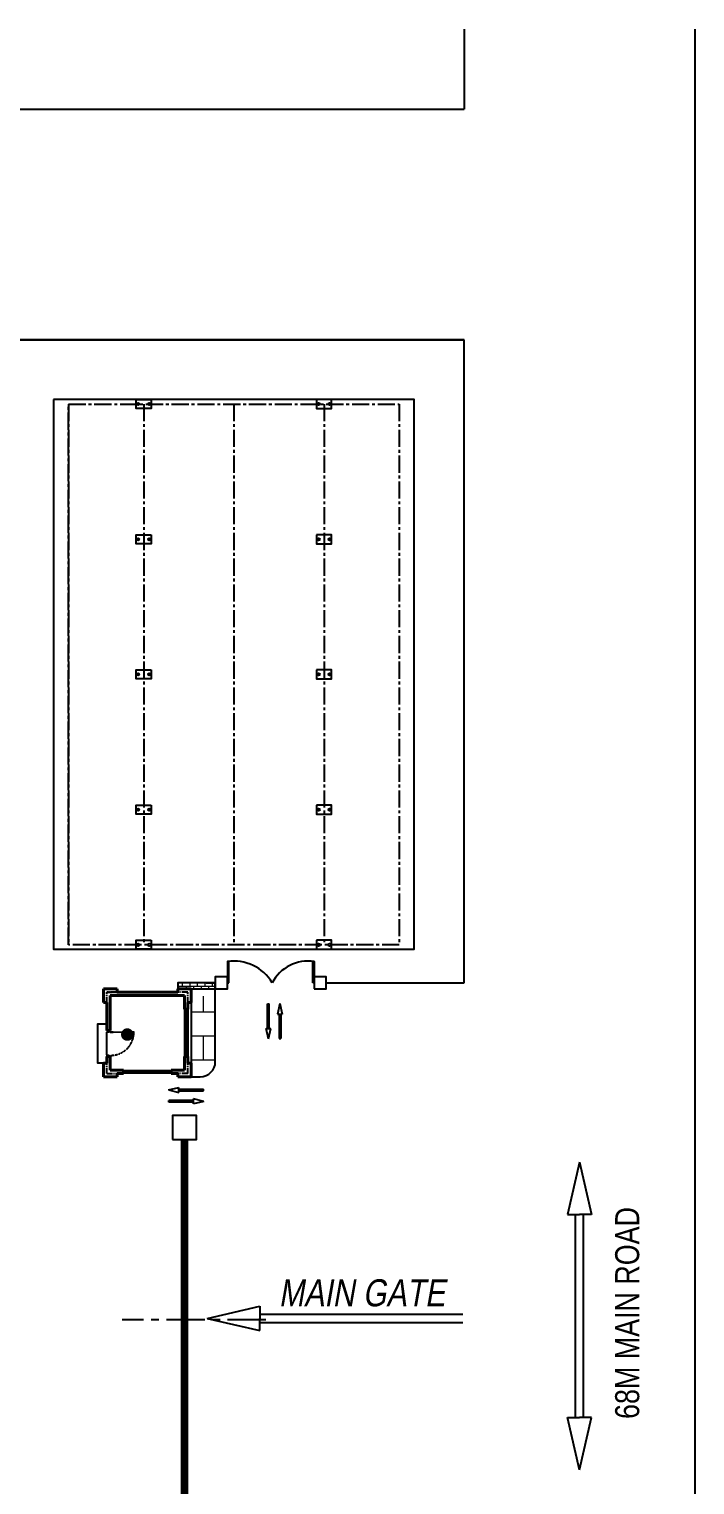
# Model space of a CAD drawing. Extents: x -399171 to -208330, y 1233220 to 1338350.
# Drawn here: x -230477 to -208330, y 1289891 to 1338350 of the extents above; entities that cross this region are included whole.
import ezdxf

# ---------------------------------------------------------------- set-up
doc = ezdxf.new("R2010")
doc.units = 0
for name, pattern in [('CENTER2', [28.575, 19.05, -3.175, 3.175, -3.175]), ('CENTERX2', [101.6, 63.5, -12.7, 12.7, -12.7]), ('HIDDEN', [9.525, 6.35, -3.175]), ('HIDDEN2', [0.1875, 0.125, -0.0625])]:
    doc.linetypes.add(name, pattern=pattern)
for name, color, linetype in [('2', 2, 'HIDDEN'), ('3', 3, 'Continuous'), ('4', 4, 'Continuous'), ('Layer2', 2, 'Continuous'), ('NetThay015', 2, 'Continuous'), ('THAY', 9, 'Continuous'), ('TRUC', 250, 'CENTER2')]:
    doc.layers.add(name, color=color, linetype=linetype)
for name, color, linetype, lineweight in [('HACTH', 250, 'Continuous', 5), ('HATCH', 250, 'Continuous', 9), ('iso', 163, 'Continuous', 13), ('KT-Net cat thep', 1, 'Continuous', 35), ('WALL', 4, 'Continuous', 40)]:
    doc.layers.add(name, color=color, linetype=linetype, lineweight=lineweight)
doc.styles.add('VNCC-vnsimli', font='arial.ttf', dxfattribs={"width": 0.85})

# ---------------------------------------------------------------- blocks, each defined once
blk = doc.blocks.new('A$C1D593B77')
at = {"layer": 'iso'}
for p, q in [((110, 670), (110, 2250)), ((154, 670), (154, 2250)), ((179, 670), (179, 2250)), ((220, 2250), (220, 670)), ((2250, 180), (670, 180)), ((2250, 150), (670, 150))]:
    blk.add_line(p, q, dxfattribs=at)
at = {"layer": 'iso', "linetype": 'ByBlock'}
for points in [[(710, 2740), (710, 2700), (670, 2700), (670, 2810), (725, 2810), (725, 2740)], [(1460, 1910), (1460, 2010), (1467, 2010), (1467, 2600), (1460, 2600), (1460, 2700), (1500, 2700), (1500, 2600), (1492, 2600), (1492, 2010), (1500, 2010), (1500, 1910)], [(1500, 2740), (1500, 2700), (1540, 2700), (1540, 2810), (1485, 2810), (1485, 2740)]]:
    blk.add_lwpolyline(points, close=True, dxfattribs=at)
at = {"layer": 'THAY'}
for p, q in [((725, 2810), (1485, 2810)), ((2250, 220), (670, 220)), ((2250, 110), (670, 110))]:
    blk.add_line(p, q, dxfattribs=at)
blk.add_lwpolyline([(450, 2810), (450, 3110), (1760, 3110), (1760, 2810)], dxfattribs=at)
at = {"layer": 'THAY', "color": 8, "linetype": 'HIDDEN2'}
blk.add_arc((1474, 2674), 764, 178.0551, 268.9692, dxfattribs=at)
at = {"layer": 'TRUC', "ltscale": 10}
for p, q in [((110, 2810), (110, 2470)), ((110, 2810), (450, 2810)), ((2470, 2810), (2810, 2810)), ((2810, 2810), (2810, 2470)), ((2810, 2470), (2810, 2810)), ((110, 110), (110, 450)), ((110, 110), (450, 110)), ((2470, 110), (2810, 110)), ((2810, 110), (2810, 450))]:
    blk.add_line(p, q, dxfattribs=at)
at = {"layer": 'WALL'}
for p, q in [((450, 2920), (0, 2920)), ((0, 2470), (0, 2920)), ((450, 2920), (450, 2810)), ((2920, 2920), (2470, 2920)), ((2470, 2920), (2470, 2810)), ((2920, 2470), (2920, 2920)), ((0, 2470), (110, 2470)), ((110, 2470), (110, 2250)), ((670, 2700), (220, 2700)), ((220, 2700), (220, 2250)), ((670, 2810), (450, 2810)), ((670, 2700), (670, 2810)), ((670, 2810), (670, 2810)), ((670, 2810), (670, 2810)), ((2470, 2810), (1540, 2810)), ((1540, 2700), (1540, 2810)), ((2700, 2700), (1540, 2700)), ((2700, 220), (2700, 2700)), ((2810, 450), (2810, 2470)), ((2810, 2470), (2920, 2470)), ((220, 2250), (110, 2250)), ((2700, 220), (2700, 1720)), ((220, 670), (110, 670)), ((110, 670), (110, 450)), ((220, 220), (220, 670)), ((0, 0), (0, 450)), ((110, 450), (0, 450)), ((450, 0), (0, 0)), ((670, 220), (220, 220)), ((450, 110), (670, 110)), ((450, 0), (450, 110)), ((670, 110), (670, 220)), ((2700, 220), (2250, 220)), ((2250, 220), (2250, 220)), ((2250, 110), (2250, 220)), ((2470, 110), (2250, 110)), ((2470, 0), (2470, 110)), ((2920, 0), (2470, 0)), ((2810, 450), (2920, 450)), ((2920, 0), (2920, 450))]:
    blk.add_line(p, q, dxfattribs=at)
blk = doc.blocks.new('A$C3FF74280')
at = {"layer": 'HACTH', "lineweight": -3}
for points in [[(3250, 18300), (3250, 18000), (2750, 18000), (2750, 18300)], [(8750, 18300), (8750, 18000), (9250, 18000), (9250, 18300)], [(3250, 13800), (3250, 13500), (2750, 13500), (2750, 13800)], [(8750, 13800), (8750, 13500), (9250, 13500), (9250, 13800)], [(3250, 9300), (3250, 9000), (2750, 9000), (2750, 9300)], [(8750, 9300), (8750, 9000), (9250, 9000), (9250, 9300)], [(8750, 4800), (8750, 4500), (9250, 4500), (9250, 4800)], [(3250, 300), (3250, 0), (2750, 0), (2750, 300)], [(8750, 300), (8750, 0), (9250, 0), (9250, 300)]]:
    blk.add_lwpolyline(points, close=True, dxfattribs=at)
for centre in [(2815, 18150), (3185, 18150), (8815, 18150), (9185, 18150), (2815, 13650), (3185, 13650), (8815, 13650), (9185, 13650), (2815, 9150), (3185, 9150), (8815, 9150), (9185, 9150), (8815, 4650), (9185, 4650), (2815, 150), (3185, 150), (8815, 150), (9185, 150)]:
    blk.add_circle(centre, 40, dxfattribs=at)
at = {"layer": 'Layer2', "lineweight": -3}
for points in [[(0, 18300), (0, 0), (12000, 0), (12000, 18300)], [(3250, 18300), (3250, 18000), (2750, 18000), (2750, 18300)], [(8750, 18300), (8750, 18000), (9250, 18000), (9250, 18300)], [(3250, 13800), (3250, 13500), (2750, 13500), (2750, 13800)], [(8750, 13800), (8750, 13500), (9250, 13500), (9250, 13800)], [(3250, 9300), (3250, 9000), (2750, 9000), (2750, 9300)], [(8750, 9300), (8750, 9000), (9250, 9000), (9250, 9300)], [(3250, 4800), (3250, 4500), (2750, 4500), (2750, 4800)], [(8750, 4800), (8750, 4500), (9250, 4500), (9250, 4800)], [(3250, 300), (3250, 0), (2750, 0), (2750, 300)], [(8750, 300), (8750, 0), (9250, 0), (9250, 300)]]:
    blk.add_lwpolyline(points, close=True, dxfattribs=at)
at = {"layer": 'NetThay015', "lineweight": -3}
for centre in [(2815, 18150), (3185, 18150), (8815, 18150), (9185, 18150), (2815, 13650), (3185, 13650), (8815, 13650), (9185, 13650), (2815, 9150), (3185, 9150), (8815, 9150), (9185, 9150), (2815, 4650), (3185, 4650), (8815, 4650), (9185, 4650), (2815, 150), (3185, 150), (8815, 150), (9185, 150)]:
    blk.add_circle(centre, 40, dxfattribs=at)
at = {"layer": 'TRUC', "ltscale": 30}
for p, q in [((500, 18150), (500, 150)), ((3000, 18150), (3000, 150)), ((6000, 18150), (6000, 150)), ((9000, 18150), (9000, 150)), ((11500, 18150), (11500, 150))]:
    blk.add_line(p, q, dxfattribs=at)
blk.add_lwpolyline([(500, 18150), (11500, 18150), (11500, 150), (500, 150)], close=True, dxfattribs=at)

msp = doc.modelspace()

# ---------------------------------------------------------------- hatches: boundary and pattern name
at = {"layer": 'HATCH'}
h = msp.add_hatch(dxfattribs=at)
h.set_pattern_fill('BRICK', color=256, scale=500)
h.set_pattern_definition([(0, (497128.11, 1240238.39), (0, 125), []), (90, (497128.1, 1240238.39), (-250, 0), [125, -125]), (90, (497253.1, 1240238.39), (-250, 0), [-125, 125])])
h.paths.add_polyline_path([(-225533, 1306398), (-225533, 1306598), (-224283, 1306598), (-224283, 1306398)])
h = msp.add_hatch(dxfattribs=at)
h.set_pattern_fill('AR-B88', color=256, scale=100)
h.set_pattern_definition([(0, (496928.1, 1240039), (0, 800), []), (90, (496928.1, 1240039), (-400, 800), [800, -800])])
edge = h.paths.add_edge_path()
edge.add_arc((-224925, 1305374), 829, 39.2809, 84.1872)
edge.add_line((-224841, 1306199), (-225083, 1306199))
edge.add_line((-225083, 1306199), (-225083, 1305948))
edge.add_line((-225083, 1305948), (-225083, 1303478))
edge.add_line((-225083, 1303478), (-224783, 1303479))
edge.add_arc((-224783, 1303979), 500, 270, 360)
edge.add_line((-224283, 1303979), (-224283, 1305899))

# ---------------------------------------------------------------- linework, layer by layer
at = {"layer": '3', "const_width": 208, "elevation": 3376}
msp.add_lwpolyline([(-227315, 1304881, 1), (-227107, 1304881, 1)], format="xyb", close=True, dxfattribs=at)
at = {"layer": '3'}
msp.add_lwpolyline([(-225708, 1301388), (-224908, 1301388), (-224908, 1302188), (-225708, 1302188)], close=True, dxfattribs=at)
at = {"layer": '4'}
for p, q in [((-216005, 1338350), (-216005, 1335683)), ((-208330, 1338350), (-208330, 1233413)), ((-378173, 1335683), (-216005, 1335683)), ((-378173, 1328008), (-216005, 1328008)), ((-216005, 1328008), (-378173, 1328008)), ((-216005, 1306598), (-216005, 1328008)), ((-224583, 1306598), (-224283, 1306598)), ((-220593, 1306598), (-216005, 1306598)), ((-225083, 1306399), (-225083, 1303479)), ((-224283, 1303979, -3376), (-224283, 1306398)), ((-222543, 1305905), (-222488, 1305905)), ((-222543, 1305085), (-222543, 1305905)), ((-222488, 1305085), (-222488, 1305905)), ((-222136, 1305915), (-222217, 1305565)), ((-222217, 1305565), (-222055, 1305565)), ((-222163, 1305565), (-222163, 1304746)), ((-222136, 1305915), (-222055, 1305565)), ((-222108, 1305565), (-222108, 1304746)), ((-222596, 1305085), (-222435, 1305085)), ((-222515, 1304736), (-222596, 1305085)), ((-222515, 1304736), (-222435, 1305085)), ((-222163, 1304746), (-222108, 1304746)), ((-225843, 1303037, 3376), (-225493, 1303118, 3376)), ((-225493, 1302956, 3376), (-225493, 1303118, 3376)), ((-225493, 1303065, 3376), (-224673, 1303065, 3376)), ((-225083, 1303479), (-224783, 1303479, -3376)), ((-224673, 1303009, 3376), (-224673, 1303065, 3376)), ((-225843, 1303037, 3376), (-225493, 1302956, 3376)), ((-225013, 1302685, 3376), (-225833, 1302685, 3376)), ((-225833, 1302630, 3376), (-225833, 1302685, 3376)), ((-225013, 1302630, 3376), (-225833, 1302630, 3376)), ((-225493, 1303009, 3376), (-224673, 1303009, 3376)), ((-224664, 1302657, 3376), (-225013, 1302738, 3376)), ((-225013, 1302577, 3376), (-225013, 1302738, 3376)), ((-224664, 1302657, 3376), (-225013, 1302577, 3376)), ((-212168, 1300638), (-212572, 1298891)), ((-212168, 1300638), (-211764, 1298891)), ((-212572, 1298891), (-212168, 1298891)), ((-212306, 1292139), (-212306, 1298891)), ((-211764, 1298891), (-212168, 1298891)), ((-212030, 1292139), (-212030, 1298891)), ((-224552, 1295431), (-222805, 1295835)), ((-222805, 1295835), (-222805, 1295431)), ((-224552, 1295431), (-222805, 1295027)), ((-222805, 1295569), (-216053, 1295569)), ((-222805, 1295027), (-222805, 1295431)), ((-222805, 1295293), (-216053, 1295293)), ((-212572, 1292139), (-212168, 1292139)), ((-212168, 1290392), (-212572, 1292139)), ((-211764, 1292139), (-212168, 1292139)), ((-212168, 1290392), (-211764, 1292139))]:
    msp.add_line(p, q, dxfattribs=at)
for points in [[(-223833, 1306598), (-223833, 1307308), (-223883, 1307308), (-223883, 1306598)], [(-221043, 1306598), (-221043, 1307308), (-220993, 1307308), (-220993, 1306598)], [(-225533, 1306398), (-224283, 1306398), (-224283, 1306598), (-225533, 1306598)], [(-224283, 1306398), (-223883, 1306398), (-223883, 1306798), (-224283, 1306798)], [(-220993, 1306398), (-220593, 1306398), (-220593, 1306798), (-220993, 1306798)]]:
    msp.add_lwpolyline(points, close=True, dxfattribs=at)
for centre, radius, start, end in [((-223660, 1305858), 1468, 30.3115, 98.7435), ((-221202, 1305985), 1340, 81.0191, 152.752), ((-224783, 1303979, -3376), 500, 270, 0)]:
    msp.add_arc(centre, radius, start, end, dxfattribs=at)
at = {"layer": 'KT-Net cat thep', "linetype": 'HIDDEN', "ltscale": 1300, "const_width": 250}
msp.add_lwpolyline([(-225308, 1301389), (-225308, 1289389)], dxfattribs=at)
at = {"layer": 'TRUC', "linetype": 'CENTERX2', "ltscale": 20}
msp.add_line((-222603, 1295388), (-227381, 1295388), dxfattribs=at)

# ---------------------------------------------------------------- block references
at = {"layer": '4'}
msp.add_blockref('A$C3FF74280', (-229666, 1307718), dxfattribs=at)
at = {"layer": '4', "rotation": 90}
msp.add_blockref('A$C1D593B77', (-225083, 1303478), dxfattribs=at)

# ---------------------------------------------------------------- texts
at = {"layer": '2', "style": 'VNCC-vnsimli', "width": 0.8}
msp.add_text('68M MAIN ROAD', height=800, rotation=90, dxfattribs=at).set_placement((-210182, 1292086, -3376))
at = {"layer": '2', "style": 'VNCC-vnsimli', "oblique": 10, "width": 0.8}
msp.add_text('MAIN GATE', height=900, dxfattribs=at).set_placement((-222174, 1295834))

doc.saveas('drawing.dxf')
